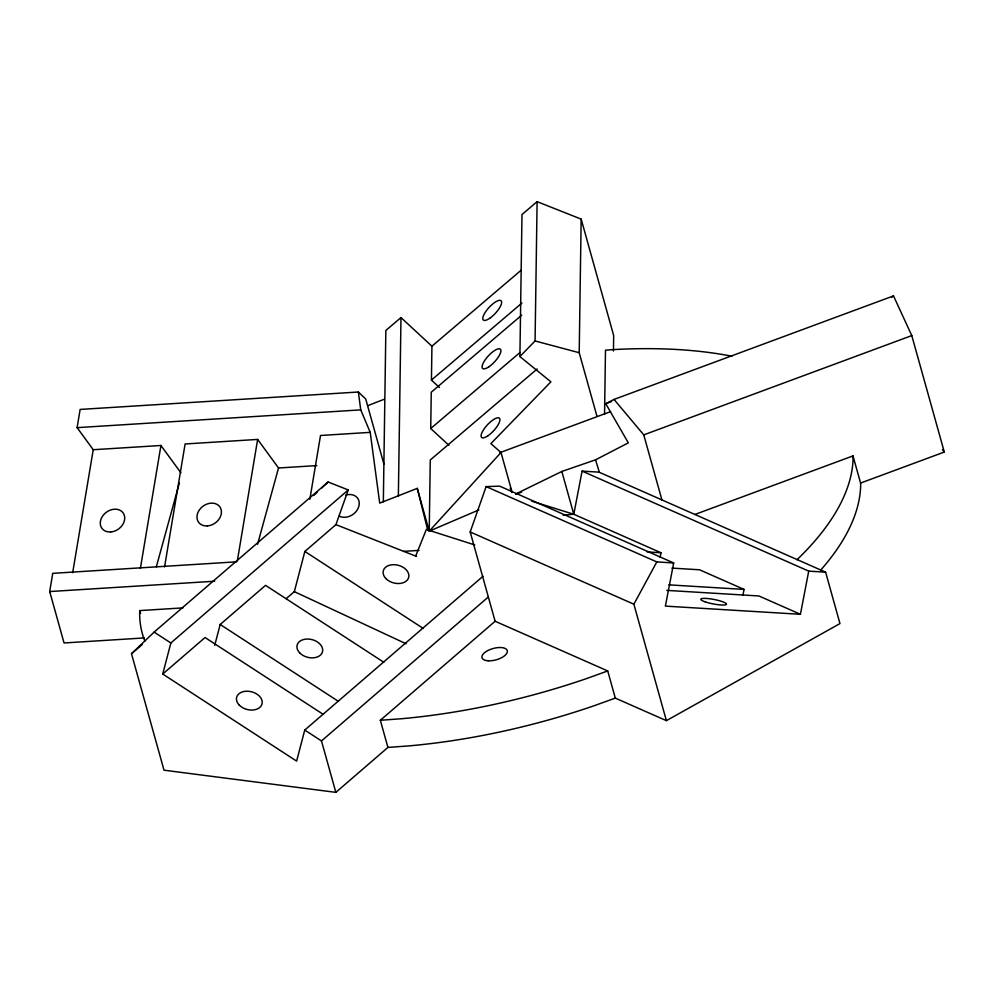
<?xml version="1.0" encoding="UTF-8"?>
<svg xmlns="http://www.w3.org/2000/svg" width="994" height="994" viewBox="0 0 994 994"><rect width="100%" height="100%" fill="white"/><g stroke="black" fill="none" stroke-linecap="round" stroke-linejoin="round"><path stroke-width="1.49" d="M383.336 501.833L385.846 330.455L400.98 317.571L431.93 346.185L431.433 380.081L439.41 387.449M398.358 496.379L400.98 317.571M448.94 445.349L430.725 428.513L431.259 392.195L521.726 315.16M512.146 492.378L501.013 452.518L490.874 443.622L550.912 381.833L519.899 356.56L521.987 214.53L537.108 201.645L581.167 219.115L613.683 335.562L613.447 351.031M519.899 356.56L535.07 340.954L537.108 201.645M596.959 416.275L579.204 352.721L581.167 219.115M604.551 414.461L605.483 350.174L613.397 349.602A367.531 163.985 -15.6 0 1 731.994 356.237M182.983 607.893L139.806 610.589L139.669 612.341A367.531 163.985 -15.6 0 0 144.838 641.08M144.304 637.937L64.051 642.969L49.7 591.554L52.744 573.339L236.671 561.821M72.686 572.656L93.237 449.723L77.097 427.644L80.141 409.429L358.349 392.009L365.73 399.016L383.895 464.061M140.39 568.406L160.941 445.486L93.237 449.723M164.569 566.891L185.12 443.97L257.645 439.423L278.531 467.988L257.57 544.265M237.355 560.827L257.645 439.423M309.855 499.224L320.515 435.484L370.215 432.365L379.708 503.113L417.269 488.365L429.222 531.169L478.909 509.91M563.089 515.153L573.786 514.271L582.099 471.119L598.984 472.138L825.616 572.159L839.967 623.573L666.39 720.65L615.311 698.111L593.89 705.827A367.531 163.985 -15.6 0 1 409.242 745.873L387.921 747.426L335.848 792.355L164.01 770.188L131.494 653.741L154.12 632.097L328.107 482.015L348.248 489.955L335.935 524.633L304.86 551.446L294.336 591.641L286.235 598.624M660.128 557.236L660.998 552.763L573.786 514.271L531.79 501.187M615.311 698.111L607.719 670.95L495.124 621.262L470.187 531.964L486.128 486.6L499.671 486.153L673.683 562.952L665.371 606.116L800.418 614.292L808.731 571.128L582.099 471.119M742.903 595.394L744.059 589.417L699.552 569.786L671.932 568.108M482.997 576.284L304.748 730.056L296.622 761.118L162.73 674.044L170.856 642.981L348.248 489.955M214.729 645.33L220.183 624.481L265.547 585.354L383.833 662.277M156.344 566.766L179.355 483.022M415.666 556.093L426.339 529.467L474.784 544.948M666.39 720.65L633.874 604.203L656.81 561.921L673.683 562.952M501.013 452.518L429.222 531.169L430.265 459.986L537.17 368.96M313.781 495.397L317.086 492.303M321.497 488.191L328.107 482.015M131.494 653.741L142.08 644.609M162.73 674.044L205.062 637.527L323.361 714.45M335.848 792.355L321.484 740.94L488.34 596.996M387.921 747.426L380.342 720.277L495.124 621.262M431.93 346.185L521.216 270.157M431.433 380.081L521.9 303.058M430.725 428.513L520.011 352.485M891.63 297.392L893.507 295.889L911.784 335.587L944.3 452.046L860.58 483.059L860.68 484.749A367.531 163.985 -15.6 0 1 820.87 569.91M515.687 494.006L561.834 471.467L595.543 459.824L628.32 442.864L605.756 403.701L614.031 399.426L893.507 295.889M605.756 403.701L611.571 401.551M500.032 452.593L610.627 411.628M614.031 399.426L643.764 434.875L911.784 335.587M515.849 494.254L521.626 492.117M599.27 472.026L595.543 459.824M694.818 514.494L853.001 455.898L860.58 483.059M607.719 670.95L586.311 678.666A367.531 163.985 -15.6 0 1 401.663 718.724L380.342 720.277M77.097 427.644L360.747 409.876L370.215 432.365M278.531 467.988L316.862 465.59M403.601 551.359L419.058 550.39M49.7 591.554L214.729 581.217M647.181 551.918L660.998 552.763M808.731 571.128L825.616 572.159M668.863 584.857L744.059 589.417M666.812 590.386L758.894 595.965L800.418 614.292M535.07 340.954L579.204 352.721M335.935 524.633L416.498 556.416M486.128 486.6L656.81 561.921M470.187 531.964L633.874 604.203M294.336 591.641L406.037 643.752M304.86 551.446L423.146 628.37M220.183 624.481L338.482 701.404M154.12 632.097L170.856 642.981M304.748 730.056L321.484 740.94M942.399 449.623L944.3 452.046M160.941 445.486L180.908 472.809M510.233 488.141L511.873 492.452M643.764 434.875L661.917 499.92M561.834 471.467L573.786 514.271M139.806 610.589L140.614 613.447M417.269 488.365L427.78 530.311M358.349 392.009L360.747 409.876M853.001 455.898L853.101 457.6A367.531 163.985 -15.6 0 1 796.952 559.784M367.594 405.776A367.531 163.985 -15.6 0 1 384.069 399.339M345.726 495.111A13.121 10.375 -36.2 0 1 358.759 506.642A13.121 10.375 -36.2 0 1 339.327 516.147M488.191 660.799A13.121 5.852 -15.6 0 0 507.375 651.418A13.121 5.852 -15.6 0 0 488.34 650.312A13.121 5.852 -15.6 0 0 488.191 660.799M487.955 435.77A13.121 4.311 -47.3 0 0 499.647 418.499A13.121 4.311 -47.3 0 0 483.867 429.259A13.121 4.311 -47.3 0 0 487.955 435.77M385.983 578.645A13.121 9.12 14.7 0 0 408.049 578.993A13.121 9.12 14.7 0 0 393.947 564.679A13.121 9.12 14.7 0 0 385.983 578.645M299.803 652.996A13.121 9.12 14.7 0 0 321.87 653.331A13.121 9.12 14.7 0 0 307.755 639.03A13.121 9.12 14.7 0 0 299.803 652.996M207.299 525.925A13.121 10.375 -36.2 0 0 220.618 508.195A13.121 10.375 -36.2 0 0 199.682 509.5A13.121 10.375 -36.2 0 0 207.299 525.925M110.595 531.976A13.121 10.375 -36.2 0 0 123.915 514.258A13.121 10.375 -36.2 0 0 102.978 515.563A13.121 10.375 -36.2 0 0 110.595 531.976M239.318 705.168A13.121 9.12 14.7 0 0 261.397 705.504A13.121 9.12 14.7 0 0 247.282 691.203A13.121 9.12 14.7 0 0 239.318 705.168M488.961 366.761A13.121 4.311 -47.3 0 0 500.653 349.49A13.121 4.311 -47.3 0 0 484.873 360.25A13.121 4.311 -47.3 0 0 488.961 366.761M489.669 318.341A13.121 4.311 -47.3 0 0 501.361 301.058A13.121 4.311 -47.3 0 0 485.581 311.818A13.121 4.311 -47.3 0 0 489.669 318.341M705.342 601.917A13.121 2.274 10.9 0 0 726.316 604.464A13.121 2.274 10.9 0 0 709.182 598.699A13.121 2.274 10.9 0 0 705.342 601.917"/></g></svg>
